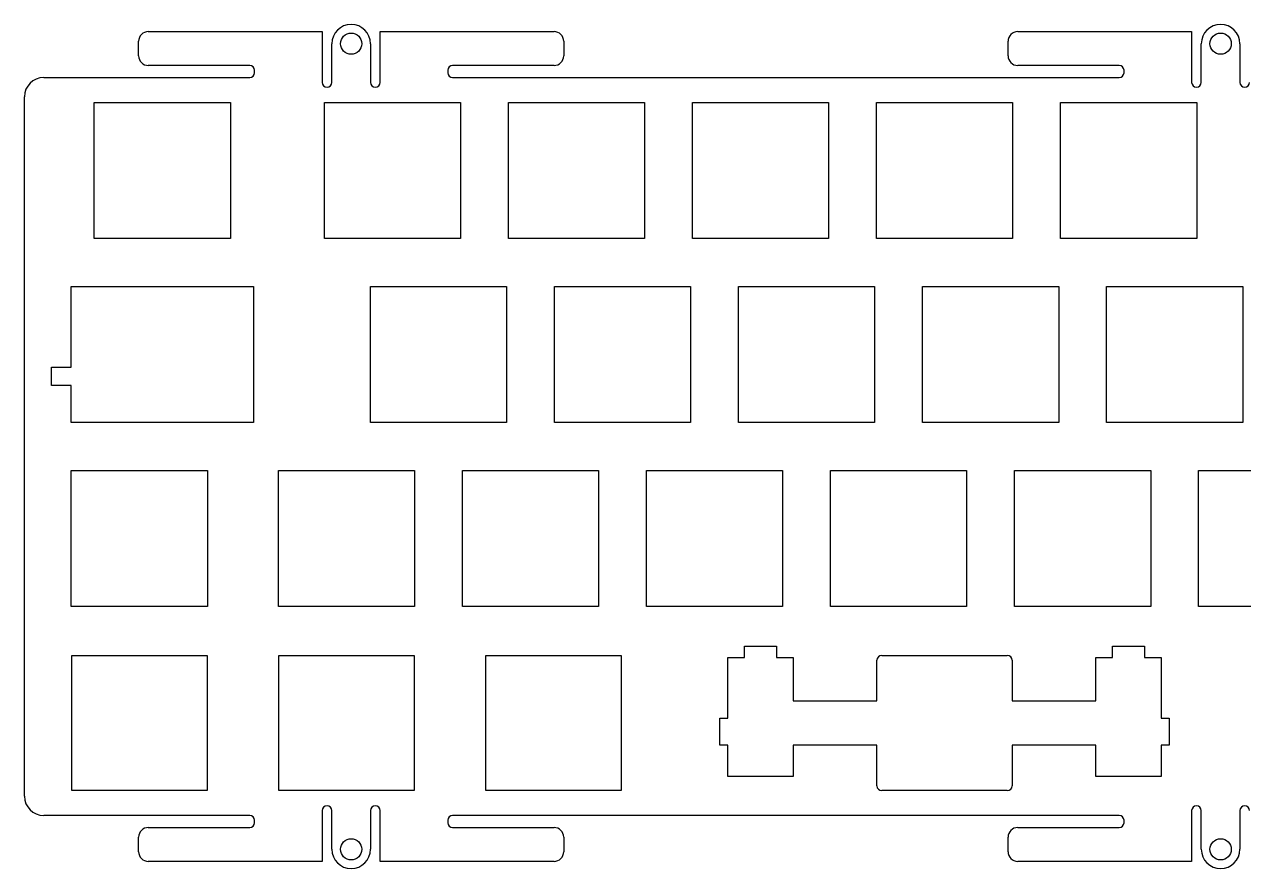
# Model space of a CAD drawing. Header units: millimetres. Extents: x 39 to 286, y -35 to 52.
# Drawn here: x 38.7 to 164.9, y -35.4 to 52 of the extents above; entities that cross this region are included whole.
import ezdxf

# ---------------------------------------------------------------- set-up
doc = ezdxf.new("R2010")
doc.units = ezdxf.units.MM
for name, color, linetype in [('Shape10276', 7, 'CONTINUOUS'), ('Shape10277', 7, 'CONTINUOUS'), ('Shape10278', 7, 'CONTINUOUS'), ('Shape10279', 7, 'CONTINUOUS'), ('Shape10280', 7, 'CONTINUOUS'), ('Shape10281', 7, 'CONTINUOUS'), ('Shape10282', 7, 'CONTINUOUS'), ('Shape10283', 7, 'CONTINUOUS'), ('Shape10284', 7, 'CONTINUOUS'), ('Shape10285', 7, 'CONTINUOUS'), ('Shape10286', 7, 'CONTINUOUS'), ('Shape10287', 7, 'CONTINUOUS'), ('Shape10288', 7, 'CONTINUOUS'), ('Shape10289', 7, 'CONTINUOUS'), ('Shape10290', 7, 'CONTINUOUS'), ('Shape10291', 7, 'CONTINUOUS'), ('Shape10292', 7, 'CONTINUOUS'), ('Shape10293', 7, 'CONTINUOUS'), ('Shape10294', 7, 'CONTINUOUS'), ('Shape10295', 7, 'CONTINUOUS'), ('Shape10296', 7, 'CONTINUOUS'), ('Shape10297', 7, 'CONTINUOUS'), ('Shape10298', 7, 'CONTINUOUS'), ('Shape10299', 7, 'CONTINUOUS'), ('Shape10300', 7, 'CONTINUOUS'), ('Shape10301', 7, 'CONTINUOUS'), ('Shape10302', 7, 'CONTINUOUS'), ('Shape10303', 7, 'CONTINUOUS'), ('Shape10304', 7, 'CONTINUOUS'), ('Shape10305', 7, 'CONTINUOUS'), ('Shape10306', 7, 'CONTINUOUS'), ('Shape10307', 7, 'CONTINUOUS'), ('Shape10308', 7, 'CONTINUOUS'), ('Shape10309', 7, 'CONTINUOUS'), ('Shape10310', 7, 'CONTINUOUS'), ('Shape10311', 7, 'CONTINUOUS'), ('Shape10312', 7, 'CONTINUOUS'), ('Shape10313', 7, 'CONTINUOUS'), ('Shape10314', 7, 'CONTINUOUS'), ('Shape10315', 7, 'CONTINUOUS'), ('Shape10695', 7, 'CONTINUOUS'), ('Shape10696', 7, 'CONTINUOUS'), ('Shape10697', 7, 'CONTINUOUS'), ('Shape10698', 7, 'CONTINUOUS'), ('Shape10699', 7, 'CONTINUOUS'), ('Shape10700', 7, 'CONTINUOUS'), ('Shape10701', 7, 'CONTINUOUS'), ('Shape10702', 7, 'CONTINUOUS'), ('Shape8160', 7, 'CONTINUOUS'), ('Shape8161', 7, 'CONTINUOUS'), ('Shape8162', 7, 'CONTINUOUS'), ('Shape8163', 7, 'CONTINUOUS'), ('Shape8164', 7, 'CONTINUOUS'), ('Shape8165', 7, 'CONTINUOUS'), ('Shape8166', 7, 'CONTINUOUS'), ('Shape8167', 7, 'CONTINUOUS'), ('Shape8168', 7, 'CONTINUOUS'), ('Shape8169', 7, 'CONTINUOUS'), ('Shape8170', 7, 'CONTINUOUS'), ('Shape8171', 7, 'CONTINUOUS'), ('Shape8196', 7, 'CONTINUOUS'), ('Shape8197', 7, 'CONTINUOUS'), ('Shape8198', 7, 'CONTINUOUS'), ('Shape8199', 7, 'CONTINUOUS'), ('Shape8200', 7, 'CONTINUOUS'), ('Shape8201', 7, 'CONTINUOUS'), ('Shape8202', 7, 'CONTINUOUS'), ('Shape8203', 7, 'CONTINUOUS'), ('Shape8224', 7, 'CONTINUOUS'), ('Shape8225', 7, 'CONTINUOUS'), ('Shape8226', 7, 'CONTINUOUS'), ('Shape8227', 7, 'CONTINUOUS'), ('Shape8228', 7, 'CONTINUOUS'), ('Shape8229', 7, 'CONTINUOUS'), ('Shape8230', 7, 'CONTINUOUS'), ('Shape8231', 7, 'CONTINUOUS'), ('Shape8232', 7, 'CONTINUOUS'), ('Shape8233', 7, 'CONTINUOUS'), ('Shape8234', 7, 'CONTINUOUS'), ('Shape8235', 7, 'CONTINUOUS'), ('Shape8236', 7, 'CONTINUOUS'), ('Shape8237', 7, 'CONTINUOUS'), ('Shape8238', 7, 'CONTINUOUS'), ('Shape8239', 7, 'CONTINUOUS'), ('Shape8240', 7, 'CONTINUOUS'), ('Shape8241', 7, 'CONTINUOUS'), ('Shape8242', 7, 'CONTINUOUS'), ('Shape8243', 7, 'CONTINUOUS'), ('Shape8244', 7, 'CONTINUOUS'), ('Shape8245', 7, 'CONTINUOUS'), ('Shape8246', 7, 'CONTINUOUS'), ('Shape8247', 7, 'CONTINUOUS'), ('Shape8248', 7, 'CONTINUOUS'), ('Shape8249', 7, 'CONTINUOUS'), ('Shape8250', 7, 'CONTINUOUS'), ('Shape8251', 7, 'CONTINUOUS'), ('Shape8252', 7, 'CONTINUOUS'), ('Shape8253', 7, 'CONTINUOUS'), ('Shape8254', 7, 'CONTINUOUS'), ('Shape8255', 7, 'CONTINUOUS'), ('Shape8256', 7, 'CONTINUOUS'), ('Shape8257', 7, 'CONTINUOUS'), ('Shape8258', 7, 'CONTINUOUS'), ('Shape8259', 7, 'CONTINUOUS'), ('Shape8260', 7, 'CONTINUOUS'), ('Shape8261', 7, 'CONTINUOUS'), ('Shape8262', 7, 'CONTINUOUS'), ('Shape8263', 7, 'CONTINUOUS'), ('Shape8284', 7, 'CONTINUOUS'), ('Shape8285', 7, 'CONTINUOUS'), ('Shape8286', 7, 'CONTINUOUS'), ('Shape8287', 7, 'CONTINUOUS'), ('Shape8288', 7, 'CONTINUOUS'), ('Shape8289', 7, 'CONTINUOUS'), ('Shape8290', 7, 'CONTINUOUS'), ('Shape8291', 7, 'CONTINUOUS'), ('Shape8292', 7, 'CONTINUOUS'), ('Shape8293', 7, 'CONTINUOUS'), ('Shape8294', 7, 'CONTINUOUS'), ('Shape8295', 7, 'CONTINUOUS'), ('Shape8296', 7, 'CONTINUOUS'), ('Shape8297', 7, 'CONTINUOUS'), ('Shape8298', 7, 'CONTINUOUS'), ('Shape8299', 7, 'CONTINUOUS'), ('Shape8300', 7, 'CONTINUOUS'), ('Shape8302', 7, 'CONTINUOUS'), ('Shape8303', 7, 'CONTINUOUS'), ('Shape8324', 7, 'CONTINUOUS'), ('Shape8325', 7, 'CONTINUOUS'), ('Shape8326', 7, 'CONTINUOUS'), ('Shape8327', 7, 'CONTINUOUS'), ('Shape9771', 7, 'CONTINUOUS'), ('Shape9772', 7, 'CONTINUOUS'), ('Shape9773', 7, 'CONTINUOUS'), ('Shape9774', 7, 'CONTINUOUS'), ('Shape9775', 7, 'CONTINUOUS'), ('Shape9776', 7, 'CONTINUOUS'), ('Shape9777', 7, 'CONTINUOUS'), ('Shape9778', 7, 'CONTINUOUS'), ('Shape9779', 7, 'CONTINUOUS'), ('Shape9780', 7, 'CONTINUOUS'), ('Shape9781', 7, 'CONTINUOUS'), ('Shape9782', 7, 'CONTINUOUS'), ('Shape9783', 7, 'CONTINUOUS'), ('Shape9784', 7, 'CONTINUOUS'), ('Shape9785', 7, 'CONTINUOUS'), ('Shape9786', 7, 'CONTINUOUS'), ('Shape9787', 7, 'CONTINUOUS'), ('Shape9788', 7, 'CONTINUOUS'), ('Shape9789', 7, 'CONTINUOUS'), ('Shape9790', 7, 'CONTINUOUS'), ('Shape9791', 7, 'CONTINUOUS'), ('Shape9792', 7, 'CONTINUOUS'), ('Shape9793', 7, 'CONTINUOUS'), ('Shape9794', 7, 'CONTINUOUS'), ('Shape9795', 7, 'CONTINUOUS'), ('Shape9796', 7, 'CONTINUOUS'), ('Shape9797', 7, 'CONTINUOUS'), ('Shape9798', 7, 'CONTINUOUS'), ('Shape9799', 7, 'CONTINUOUS'), ('Shape9800', 7, 'CONTINUOUS'), ('Shape9801', 7, 'CONTINUOUS'), ('Shape9802', 7, 'CONTINUOUS'), ('Shape9803', 7, 'CONTINUOUS'), ('Shape9804', 7, 'CONTINUOUS'), ('Shape9805', 7, 'CONTINUOUS'), ('Shape9806', 7, 'CONTINUOUS'), ('Shape9807', 7, 'CONTINUOUS'), ('Shape9808', 7, 'CONTINUOUS'), ('Shape9809', 7, 'CONTINUOUS'), ('Shape9810', 7, 'CONTINUOUS'), ('Shape9811', 7, 'CONTINUOUS'), ('Shape9812', 7, 'CONTINUOUS'), ('Shape9813', 7, 'CONTINUOUS'), ('Shape9814', 7, 'CONTINUOUS'), ('Shape9815', 7, 'CONTINUOUS'), ('Shape9816', 7, 'CONTINUOUS'), ('Shape9817', 7, 'CONTINUOUS'), ('Shape9818', 7, 'CONTINUOUS'), ('Shape9819', 7, 'CONTINUOUS'), ('Shape9820', 7, 'CONTINUOUS'), ('Shape9821', 7, 'CONTINUOUS'), ('Shape9822', 7, 'CONTINUOUS'), ('Shape9823', 7, 'CONTINUOUS'), ('Shape9824', 7, 'CONTINUOUS'), ('Shape9825', 7, 'CONTINUOUS'), ('Shape9826', 7, 'CONTINUOUS'), ('Shape9827', 7, 'CONTINUOUS'), ('Shape9828', 7, 'CONTINUOUS'), ('Shape9829', 7, 'CONTINUOUS'), ('Shape9830', 7, 'CONTINUOUS'), ('Shape9831', 7, 'CONTINUOUS'), ('Shape9832', 7, 'CONTINUOUS'), ('Shape9833', 7, 'CONTINUOUS'), ('Shape9834', 7, 'CONTINUOUS'), ('Shape9835', 7, 'CONTINUOUS'), ('Shape9836', 7, 'CONTINUOUS'), ('Shape9837', 7, 'CONTINUOUS'), ('Shape9838', 7, 'CONTINUOUS'), ('Shape9839', 7, 'CONTINUOUS'), ('Shape9840', 7, 'CONTINUOUS'), ('Shape9841', 7, 'CONTINUOUS'), ('Shape9842', 7, 'CONTINUOUS'), ('Shape9843', 7, 'CONTINUOUS'), ('Shape9844', 7, 'CONTINUOUS'), ('Shape9845', 7, 'CONTINUOUS'), ('Shape9846', 7, 'CONTINUOUS'), ('Shape9847', 7, 'CONTINUOUS'), ('Shape9848', 7, 'CONTINUOUS'), ('Shape9849', 7, 'CONTINUOUS'), ('Shape9850', 7, 'CONTINUOUS'), ('Shape9851', 7, 'CONTINUOUS'), ('Shape9857', 7, 'CONTINUOUS'), ('Shape9858', 7, 'CONTINUOUS'), ('Shape9860', 7, 'CONTINUOUS'), ('Shape9861', 7, 'CONTINUOUS')]:
    doc.layers.add(name, color=color, linetype=linetype)

msp = doc.modelspace()

# ---------------------------------------------------------------- linework, layer by layer
at = {"layer": 'Shape10276'}
msp.add_line((126.914, -26.8558), (126.914, -22.6554), dxfattribs=at)
at = {"layer": 'Shape10277'}
msp.add_line((126.914, -22.6554), (118.239, -22.6554), dxfattribs=at)
at = {"layer": 'Shape10278'}
msp.add_line((118.239, -22.6554), (118.239, -25.8856), dxfattribs=at)
at = {"layer": 'Shape10279'}
msp.add_line((118.239, -25.8856), (111.488, -25.8856), dxfattribs=at)
at = {"layer": 'Shape10280'}
msp.add_line((111.488, -25.8856), (111.488, -22.6554), dxfattribs=at)
at = {"layer": 'Shape10281'}
msp.add_line((111.488, -22.6554), (110.664, -22.6554), dxfattribs=at)
at = {"layer": 'Shape10282'}
msp.add_line((110.664, -22.6554), (110.664, -19.8566), dxfattribs=at)
at = {"layer": 'Shape10283'}
msp.add_line((110.664, -19.8566), (111.488, -19.8566), dxfattribs=at)
at = {"layer": 'Shape10284'}
msp.add_line((111.488, -19.8566), (111.488, -13.5866), dxfattribs=at)
at = {"layer": 'Shape10285'}
msp.add_line((111.488, -13.5866), (113.214, -13.5866), dxfattribs=at)
at = {"layer": 'Shape10286'}
msp.add_line((113.214, -13.5866), (113.214, -12.3863), dxfattribs=at)
at = {"layer": 'Shape10287'}
msp.add_line((113.214, -12.3863), (116.514, -12.3863), dxfattribs=at)
at = {"layer": 'Shape10288'}
msp.add_line((116.514, -12.3863), (116.514, -13.5866), dxfattribs=at)
at = {"layer": 'Shape10289'}
msp.add_line((116.514, -13.5866), (118.239, -13.5866), dxfattribs=at)
at = {"layer": 'Shape10290'}
msp.add_line((118.239, -13.5866), (118.239, -18.0555), dxfattribs=at)
at = {"layer": 'Shape10291'}
msp.add_line((118.239, -18.0555), (126.914, -18.0555), dxfattribs=at)
at = {"layer": 'Shape10292'}
msp.add_line((126.914, -18.0555), (126.914, -13.8564), dxfattribs=at)
at = {"layer": 'Shape10293'}
msp.add_line((127.414, -13.3564), (140.413, -13.3564), dxfattribs=at)
at = {"layer": 'Shape10294'}
msp.add_arc((127.414, -13.8564), 0.5, 90, 180, dxfattribs=at)
at = {"layer": 'Shape10295'}
msp.add_arc((140.413, -13.8564), 0.5, 0, 90, dxfattribs=at)
at = {"layer": 'Shape10296'}
msp.add_line((140.913, -13.8564), (140.913, -18.0555), dxfattribs=at)
at = {"layer": 'Shape10297'}
msp.add_line((140.913, -18.0555), (149.588, -18.0555), dxfattribs=at)
at = {"layer": 'Shape10298'}
msp.add_line((149.588, -18.0555), (149.588, -13.5866), dxfattribs=at)
at = {"layer": 'Shape10299'}
msp.add_line((149.588, -13.5866), (151.313, -13.5866), dxfattribs=at)
at = {"layer": 'Shape10300'}
msp.add_line((151.313, -13.5866), (151.313, -12.3863), dxfattribs=at)
at = {"layer": 'Shape10301'}
msp.add_line((151.313, -12.3863), (154.613, -12.3863), dxfattribs=at)
at = {"layer": 'Shape10302'}
msp.add_line((154.613, -12.3863), (154.613, -13.5866), dxfattribs=at)
at = {"layer": 'Shape10303'}
msp.add_line((154.613, -13.5866), (156.339, -13.5866), dxfattribs=at)
at = {"layer": 'Shape10304'}
msp.add_line((156.339, -13.5866), (156.339, -19.8566), dxfattribs=at)
at = {"layer": 'Shape10305'}
msp.add_line((156.339, -19.8566), (157.163, -19.8566), dxfattribs=at)
at = {"layer": 'Shape10306'}
msp.add_line((157.163, -19.8566), (157.163, -22.6554), dxfattribs=at)
at = {"layer": 'Shape10307'}
msp.add_line((157.163, -22.6554), (156.339, -22.6554), dxfattribs=at)
at = {"layer": 'Shape10308'}
msp.add_line((156.339, -22.6554), (156.339, -25.8856), dxfattribs=at)
at = {"layer": 'Shape10309'}
msp.add_line((156.339, -25.8856), (149.588, -25.8856), dxfattribs=at)
at = {"layer": 'Shape10310'}
msp.add_line((149.588, -25.8856), (149.588, -22.6554), dxfattribs=at)
at = {"layer": 'Shape10311'}
msp.add_line((149.588, -22.6554), (140.913, -22.6554), dxfattribs=at)
at = {"layer": 'Shape10312'}
msp.add_line((140.913, -22.6554), (140.913, -26.8558), dxfattribs=at)
at = {"layer": 'Shape10313'}
msp.add_arc((140.413, -26.8558), 0.5, -90, 0, dxfattribs=at)
at = {"layer": 'Shape10314'}
msp.add_line((140.413, -27.3558), (127.414, -27.3558), dxfattribs=at)
at = {"layer": 'Shape10315'}
msp.add_arc((127.414, -26.8558), 0.5, 180, -90, dxfattribs=at)
at = {"layer": 'Shape10695'}
msp.add_line((64.9525, -8.3055), (64.9525, 5.7945), dxfattribs=at)
at = {"layer": 'Shape10696'}
msp.add_line((64.9525, 5.7945), (79.0525, 5.7945), dxfattribs=at)
at = {"layer": 'Shape10697'}
msp.add_line((79.0525, 5.7945), (79.0525, -8.3055), dxfattribs=at)
at = {"layer": 'Shape10698'}
msp.add_line((79.0525, -8.3055), (64.9525, -8.3055), dxfattribs=at)
at = {"layer": 'Shape10699'}
msp.add_line((43.5213, -8.3055), (43.5213, 5.7945), dxfattribs=at)
at = {"layer": 'Shape10700'}
msp.add_line((43.5213, 5.7945), (57.6213, 5.7945), dxfattribs=at)
at = {"layer": 'Shape10701'}
msp.add_line((57.6213, 5.7945), (57.6213, -8.3055), dxfattribs=at)
at = {"layer": 'Shape10702'}
msp.add_line((57.6213, -8.3055), (43.5213, -8.3055), dxfattribs=at)
at = {"layer": 'Shape8160'}
msp.add_line((100.433, -13.3555), (100.433, -27.3555), dxfattribs=at)
at = {"layer": 'Shape8161'}
msp.add_line((100.433, -27.3555), (86.4325, -27.3555), dxfattribs=at)
at = {"layer": 'Shape8162'}
msp.add_line((86.4325, -27.3555), (86.4325, -13.3555), dxfattribs=at)
at = {"layer": 'Shape8163'}
msp.add_line((86.4325, -13.3555), (100.433, -13.3555), dxfattribs=at)
at = {"layer": 'Shape8164'}
msp.add_line((79.0013, -13.3555), (79.0013, -27.3555), dxfattribs=at)
at = {"layer": 'Shape8165'}
msp.add_line((79.0013, -27.3555), (65.0013, -27.3555), dxfattribs=at)
at = {"layer": 'Shape8166'}
msp.add_line((65.0013, -27.3555), (65.0013, -13.3555), dxfattribs=at)
at = {"layer": 'Shape8167'}
msp.add_line((65.0013, -13.3555), (79.0013, -13.3555), dxfattribs=at)
at = {"layer": 'Shape8168'}
msp.add_line((43.57, -13.3555), (57.57, -13.3555), dxfattribs=at)
at = {"layer": 'Shape8169'}
msp.add_line((57.57, -13.3555), (57.57, -27.3555), dxfattribs=at)
at = {"layer": 'Shape8170'}
msp.add_line((57.57, -27.3555), (43.57, -27.3555), dxfattribs=at)
at = {"layer": 'Shape8171'}
msp.add_line((43.57, -27.3555), (43.57, -13.3555), dxfattribs=at)
at = {"layer": 'Shape8196'}
msp.add_line((43.5212, 16.4763), (43.5212, 24.8445), dxfattribs=at)
at = {"layer": 'Shape8197'}
msp.add_line((43.5212, 24.8445), (62.3838, 24.8445), dxfattribs=at)
at = {"layer": 'Shape8198'}
msp.add_line((62.3838, 24.8445), (62.3838, 10.7445), dxfattribs=at)
at = {"layer": 'Shape8199'}
msp.add_line((62.3838, 10.7445), (43.5212, 10.7445), dxfattribs=at)
at = {"layer": 'Shape8200'}
msp.add_line((43.5212, 10.7445), (43.5212, 14.5763), dxfattribs=at)
at = {"layer": 'Shape8201'}
msp.add_line((43.5212, 14.5763), (41.4829, 14.5763), dxfattribs=at)
at = {"layer": 'Shape8202'}
msp.add_line((41.4829, 14.5763), (41.4829, 16.4763), dxfattribs=at)
at = {"layer": 'Shape8203'}
msp.add_line((41.4829, 16.4763), (43.5212, 16.4763), dxfattribs=at)
at = {"layer": 'Shape8224'}
msp.add_line((150.677, 10.7445), (150.677, 24.8445), dxfattribs=at)
at = {"layer": 'Shape8225'}
msp.add_line((150.677, 24.8445), (164.778, 24.8445), dxfattribs=at)
at = {"layer": 'Shape8226'}
msp.add_line((164.778, 24.8445), (164.778, 10.7445), dxfattribs=at)
at = {"layer": 'Shape8227'}
msp.add_line((164.778, 10.7445), (150.677, 10.7445), dxfattribs=at)
at = {"layer": 'Shape8228'}
msp.add_line((131.627, 24.8445), (145.727, 24.8445), dxfattribs=at)
at = {"layer": 'Shape8229'}
msp.add_line((145.727, 24.8445), (145.727, 10.7445), dxfattribs=at)
at = {"layer": 'Shape8230'}
msp.add_line((145.727, 10.7445), (131.627, 10.7445), dxfattribs=at)
at = {"layer": 'Shape8231'}
msp.add_line((131.627, 10.7445), (131.627, 24.8445), dxfattribs=at)
at = {"layer": 'Shape8232'}
msp.add_line((112.578, 10.7445), (112.578, 24.8445), dxfattribs=at)
at = {"layer": 'Shape8233'}
msp.add_line((112.578, 24.8445), (126.677, 24.8445), dxfattribs=at)
at = {"layer": 'Shape8234'}
msp.add_line((126.677, 24.8445), (126.677, 10.7445), dxfattribs=at)
at = {"layer": 'Shape8235'}
msp.add_line((126.677, 10.7445), (112.578, 10.7445), dxfattribs=at)
at = {"layer": 'Shape8236'}
msp.add_line((93.5275, 10.7445), (93.5275, 24.8445), dxfattribs=at)
at = {"layer": 'Shape8237'}
msp.add_line((93.5275, 24.8445), (107.628, 24.8445), dxfattribs=at)
at = {"layer": 'Shape8238'}
msp.add_line((107.628, 24.8445), (107.628, 10.7445), dxfattribs=at)
at = {"layer": 'Shape8239'}
msp.add_line((107.628, 10.7445), (93.5275, 10.7445), dxfattribs=at)
at = {"layer": 'Shape8240'}
msp.add_line((74.4775, 10.7445), (74.4775, 24.8445), dxfattribs=at)
at = {"layer": 'Shape8241'}
msp.add_line((74.4775, 24.8445), (88.5775, 24.8445), dxfattribs=at)
at = {"layer": 'Shape8242'}
msp.add_line((88.5775, 24.8445), (88.5775, 10.7445), dxfattribs=at)
at = {"layer": 'Shape8243'}
msp.add_line((88.5775, 10.7445), (74.4775, 10.7445), dxfattribs=at)
at = {"layer": 'Shape8244'}
msp.add_line((45.9025, 43.8945), (60.0025, 43.8945), dxfattribs=at)
at = {"layer": 'Shape8245'}
msp.add_line((60.0025, 43.8945), (60.0025, 29.7945), dxfattribs=at)
at = {"layer": 'Shape8246'}
msp.add_line((60.0025, 29.7945), (45.9025, 29.7945), dxfattribs=at)
at = {"layer": 'Shape8247'}
msp.add_line((45.9025, 29.7945), (45.9025, 43.8945), dxfattribs=at)
at = {"layer": 'Shape8248'}
msp.add_line((69.715, 43.8945), (83.815, 43.8945), dxfattribs=at)
at = {"layer": 'Shape8249'}
msp.add_line((83.815, 43.8945), (83.815, 29.7945), dxfattribs=at)
at = {"layer": 'Shape8250'}
msp.add_line((83.815, 29.7945), (69.715, 29.7945), dxfattribs=at)
at = {"layer": 'Shape8251'}
msp.add_line((69.715, 29.7945), (69.715, 43.8945), dxfattribs=at)
at = {"layer": 'Shape8252'}
msp.add_line((88.765, 43.8945), (102.865, 43.8945), dxfattribs=at)
at = {"layer": 'Shape8253'}
msp.add_line((102.865, 43.8945), (102.865, 29.7945), dxfattribs=at)
at = {"layer": 'Shape8254'}
msp.add_line((102.865, 29.7945), (88.765, 29.7945), dxfattribs=at)
at = {"layer": 'Shape8255'}
msp.add_line((88.765, 29.7945), (88.765, 43.8945), dxfattribs=at)
at = {"layer": 'Shape8256'}
msp.add_line((126.865, 43.8945), (140.965, 43.8945), dxfattribs=at)
at = {"layer": 'Shape8257'}
msp.add_line((140.965, 43.8945), (140.965, 29.7945), dxfattribs=at)
at = {"layer": 'Shape8258'}
msp.add_line((140.965, 29.7945), (126.865, 29.7945), dxfattribs=at)
at = {"layer": 'Shape8259'}
msp.add_line((126.865, 29.7945), (126.865, 43.8945), dxfattribs=at)
at = {"layer": 'Shape8260'}
msp.add_line((145.915, 43.8945), (160.015, 43.8945), dxfattribs=at)
at = {"layer": 'Shape8261'}
msp.add_line((160.015, 43.8945), (160.015, 29.7945), dxfattribs=at)
at = {"layer": 'Shape8262'}
msp.add_line((160.015, 29.7945), (145.915, 29.7945), dxfattribs=at)
at = {"layer": 'Shape8263'}
msp.add_line((145.915, 29.7945), (145.915, 43.8945), dxfattribs=at)
at = {"layer": 'Shape8284'}
msp.add_line((84.0025, 5.7945), (98.1025, 5.7945), dxfattribs=at)
at = {"layer": 'Shape8285'}
msp.add_line((98.1025, 5.7945), (98.1025, -8.3055), dxfattribs=at)
at = {"layer": 'Shape8286'}
msp.add_line((98.1025, -8.3055), (84.0025, -8.3055), dxfattribs=at)
at = {"layer": 'Shape8287'}
msp.add_line((84.0025, -8.3055), (84.0025, 5.7945), dxfattribs=at)
at = {"layer": 'Shape8288'}
msp.add_line((103.053, 5.7945), (117.153, 5.7945), dxfattribs=at)
at = {"layer": 'Shape8289'}
msp.add_line((117.153, 5.7945), (117.153, -8.3055), dxfattribs=at)
at = {"layer": 'Shape8290'}
msp.add_line((117.153, -8.3055), (103.053, -8.3055), dxfattribs=at)
at = {"layer": 'Shape8291'}
msp.add_line((103.053, -8.3055), (103.053, 5.7945), dxfattribs=at)
at = {"layer": 'Shape8292'}
msp.add_line((122.102, 5.7945), (136.202, 5.7945), dxfattribs=at)
at = {"layer": 'Shape8293'}
msp.add_line((136.202, 5.7945), (136.202, -8.3055), dxfattribs=at)
at = {"layer": 'Shape8294'}
msp.add_line((136.202, -8.3055), (122.102, -8.3055), dxfattribs=at)
at = {"layer": 'Shape8295'}
msp.add_line((122.102, -8.3055), (122.102, 5.7945), dxfattribs=at)
at = {"layer": 'Shape8296'}
msp.add_line((141.152, 5.7945), (155.252, 5.7945), dxfattribs=at)
at = {"layer": 'Shape8297'}
msp.add_line((155.252, 5.7945), (155.252, -8.3055), dxfattribs=at)
at = {"layer": 'Shape8298'}
msp.add_line((155.252, -8.3055), (141.152, -8.3055), dxfattribs=at)
at = {"layer": 'Shape8299'}
msp.add_line((141.152, -8.3055), (141.152, 5.7945), dxfattribs=at)
at = {"layer": 'Shape8300'}
msp.add_line((160.202, 5.7945), (174.302, 5.7945), dxfattribs=at)
at = {"layer": 'Shape8302'}
msp.add_line((174.302, -8.3055), (160.202, -8.3055), dxfattribs=at)
at = {"layer": 'Shape8303'}
msp.add_line((160.202, -8.3055), (160.202, 5.7945), dxfattribs=at)
at = {"layer": 'Shape8324'}
msp.add_line((107.815, 43.8945), (121.915, 43.8945), dxfattribs=at)
at = {"layer": 'Shape8325'}
msp.add_line((121.915, 43.8945), (121.915, 29.7945), dxfattribs=at)
at = {"layer": 'Shape8326'}
msp.add_line((121.915, 29.7945), (107.815, 29.7945), dxfattribs=at)
at = {"layer": 'Shape8327'}
msp.add_line((107.815, 29.7945), (107.815, 43.8945), dxfattribs=at)
at = {"layer": 'Shape9771'}
msp.add_arc((164.99, -29.4296), 0.5, 0, 180, dxfattribs=at)
at = {"layer": 'Shape9772'}
msp.add_line((164.49, -29.4296), (164.49, -33.4296), dxfattribs=at)
at = {"layer": 'Shape9773'}
msp.add_arc((162.49, -33.4296), 2, 180, 0, dxfattribs=at)
at = {"layer": 'Shape9774'}
msp.add_line((160.49, -33.4296), (160.49, -29.4296), dxfattribs=at)
at = {"layer": 'Shape9775'}
msp.add_arc((159.99, -29.4296), 0.5, 0, 180, dxfattribs=at)
at = {"layer": 'Shape9776'}
msp.add_line((159.49, -29.4296), (159.49, -34.6796), dxfattribs=at)
at = {"layer": 'Shape9777'}
msp.add_line((159.49, -34.6796), (141.49, -34.6796), dxfattribs=at)
at = {"layer": 'Shape9778'}
msp.add_arc((141.49, -33.6796), 1, 180, -90, dxfattribs=at)
at = {"layer": 'Shape9779'}
msp.add_line((140.49, -33.6796), (140.49, -32.1796), dxfattribs=at)
at = {"layer": 'Shape9780'}
msp.add_arc((141.49, -32.1796), 1, 90, 180, dxfattribs=at)
at = {"layer": 'Shape9781'}
msp.add_line((141.49, -31.1796), (151.99, -31.1796), dxfattribs=at)
at = {"layer": 'Shape9782'}
msp.add_arc((151.99, -30.6796), 0.5, -90, 0, dxfattribs=at)
at = {"layer": 'Shape9783'}
msp.add_line((152.49, -30.6796), (152.49, -30.4305), dxfattribs=at)
at = {"layer": 'Shape9784'}
msp.add_arc((151.99, -30.4305), 0.5, 0, 90, dxfattribs=at)
at = {"layer": 'Shape9785'}
msp.add_line((151.99, -29.9305), (82.99, -29.9305), dxfattribs=at)
at = {"layer": 'Shape9786'}
msp.add_arc((82.99, -30.4305), 0.5, 90, 180, dxfattribs=at)
at = {"layer": 'Shape9787'}
msp.add_line((82.49, -30.4305), (82.49, -30.6796), dxfattribs=at)
at = {"layer": 'Shape9788'}
msp.add_arc((82.99, -30.6796), 0.5, 180, -90, dxfattribs=at)
at = {"layer": 'Shape9789'}
msp.add_line((82.99, -31.1796), (93.49, -31.1796), dxfattribs=at)
at = {"layer": 'Shape9790'}
msp.add_arc((93.49, -32.1796), 1, 0, 90, dxfattribs=at)
at = {"layer": 'Shape9791'}
msp.add_line((94.49, -32.1796), (94.49, -33.6796), dxfattribs=at)
at = {"layer": 'Shape9792'}
msp.add_arc((93.49, -33.6796), 1, -90, 0, dxfattribs=at)
at = {"layer": 'Shape9793'}
msp.add_line((93.49, -34.6796), (75.49, -34.6796), dxfattribs=at)
at = {"layer": 'Shape9794'}
msp.add_line((75.49, -34.6796), (75.49, -29.4296), dxfattribs=at)
at = {"layer": 'Shape9795'}
msp.add_arc((74.99, -29.4296), 0.5, 0, 180, dxfattribs=at)
at = {"layer": 'Shape9796'}
msp.add_line((74.49, -29.4296), (74.49, -33.4296), dxfattribs=at)
at = {"layer": 'Shape9797'}
msp.add_arc((72.49, -33.4296), 2, 180, 0, dxfattribs=at)
at = {"layer": 'Shape9798'}
msp.add_line((70.49, -33.4296), (70.49, -29.4296), dxfattribs=at)
at = {"layer": 'Shape9799'}
msp.add_arc((69.99, -29.4296), 0.5, 0, 180, dxfattribs=at)
at = {"layer": 'Shape9800'}
msp.add_line((69.49, -29.4296), (69.49, -34.6796), dxfattribs=at)
at = {"layer": 'Shape9801'}
msp.add_line((69.49, -34.6796), (51.49, -34.6796), dxfattribs=at)
at = {"layer": 'Shape9802'}
msp.add_arc((51.49, -33.6796), 1, 180, -90, dxfattribs=at)
at = {"layer": 'Shape9803'}
msp.add_line((50.49, -33.6796), (50.49, -32.1796), dxfattribs=at)
at = {"layer": 'Shape9804'}
msp.add_arc((51.49, -32.1796), 1, 90, 180, dxfattribs=at)
at = {"layer": 'Shape9805'}
msp.add_line((51.49, -31.1796), (61.99, -31.1796), dxfattribs=at)
at = {"layer": 'Shape9806'}
msp.add_arc((61.99, -30.6796), 0.5, -90, 0, dxfattribs=at)
at = {"layer": 'Shape9807'}
msp.add_line((62.49, -30.6796), (62.49, -30.4305), dxfattribs=at)
at = {"layer": 'Shape9808'}
msp.add_arc((61.99, -30.4305), 0.5, 0, 90, dxfattribs=at)
at = {"layer": 'Shape9809'}
msp.add_line((61.99, -29.9305), (40.665, -29.9305), dxfattribs=at)
at = {"layer": 'Shape9810'}
msp.add_arc((40.665, -27.9305), 2, 180, -90, dxfattribs=at)
at = {"layer": 'Shape9811'}
msp.add_line((38.665, -27.9305), (38.665, 44.4695), dxfattribs=at)
at = {"layer": 'Shape9812'}
msp.add_arc((40.665, 44.4695), 2, 90, 180, dxfattribs=at)
at = {"layer": 'Shape9813'}
msp.add_line((40.665, 46.4695), (61.99, 46.4695), dxfattribs=at)
at = {"layer": 'Shape9814'}
msp.add_arc((61.99, 46.9695), 0.5, -90, 0, dxfattribs=at)
at = {"layer": 'Shape9815'}
msp.add_line((62.49, 46.9695), (62.49, 47.2186), dxfattribs=at)
at = {"layer": 'Shape9816'}
msp.add_arc((61.99, 47.2186), 0.5, 0, 90, dxfattribs=at)
at = {"layer": 'Shape9817'}
msp.add_line((61.99, 47.7186), (51.49, 47.7186), dxfattribs=at)
at = {"layer": 'Shape9818'}
msp.add_arc((51.49, 48.7186), 1, 180, -90, dxfattribs=at)
at = {"layer": 'Shape9819'}
msp.add_line((50.49, 48.7186), (50.49, 50.2186), dxfattribs=at)
at = {"layer": 'Shape9820'}
msp.add_arc((51.49, 50.2186), 1, 90, 180, dxfattribs=at)
at = {"layer": 'Shape9821'}
msp.add_line((51.49, 51.2186), (69.49, 51.2186), dxfattribs=at)
at = {"layer": 'Shape9822'}
msp.add_line((69.49, 51.2186), (69.49, 45.9686), dxfattribs=at)
at = {"layer": 'Shape9823'}
msp.add_arc((69.99, 45.9686), 0.5, 180, 0, dxfattribs=at)
at = {"layer": 'Shape9824'}
msp.add_line((70.49, 45.9686), (70.49, 49.9686), dxfattribs=at)
at = {"layer": 'Shape9825'}
msp.add_arc((72.49, 49.9686), 2, 0, 180, dxfattribs=at)
at = {"layer": 'Shape9826'}
msp.add_line((74.49, 49.9686), (74.49, 45.9686), dxfattribs=at)
at = {"layer": 'Shape9827'}
msp.add_arc((74.99, 45.9686), 0.5, 180, 0, dxfattribs=at)
at = {"layer": 'Shape9828'}
msp.add_line((75.49, 45.9686), (75.49, 51.2186), dxfattribs=at)
at = {"layer": 'Shape9829'}
msp.add_line((75.49, 51.2186), (93.49, 51.2186), dxfattribs=at)
at = {"layer": 'Shape9830'}
msp.add_arc((93.49, 50.2186), 1, 0, 90, dxfattribs=at)
at = {"layer": 'Shape9831'}
msp.add_line((94.49, 50.2186), (94.49, 48.7186), dxfattribs=at)
at = {"layer": 'Shape9832'}
msp.add_arc((93.49, 48.7186), 1, -90, 0, dxfattribs=at)
at = {"layer": 'Shape9833'}
msp.add_line((93.49, 47.7186), (82.99, 47.7186), dxfattribs=at)
at = {"layer": 'Shape9834'}
msp.add_arc((82.99, 47.2186), 0.5, 90, 180, dxfattribs=at)
at = {"layer": 'Shape9835'}
msp.add_line((82.49, 47.2186), (82.49, 46.9695), dxfattribs=at)
at = {"layer": 'Shape9836'}
msp.add_arc((82.99, 46.9695), 0.5, 180, -90, dxfattribs=at)
at = {"layer": 'Shape9837'}
msp.add_line((82.99, 46.4695), (151.99, 46.4695), dxfattribs=at)
at = {"layer": 'Shape9838'}
msp.add_arc((151.99, 46.9695), 0.5, -90, 0, dxfattribs=at)
at = {"layer": 'Shape9839'}
msp.add_line((152.49, 46.9695), (152.49, 47.2186), dxfattribs=at)
at = {"layer": 'Shape9840'}
msp.add_arc((151.99, 47.2186), 0.5, 0, 90, dxfattribs=at)
at = {"layer": 'Shape9841'}
msp.add_line((151.99, 47.7186), (141.49, 47.7186), dxfattribs=at)
at = {"layer": 'Shape9842'}
msp.add_arc((141.49, 48.7186), 1, 180, -90, dxfattribs=at)
at = {"layer": 'Shape9843'}
msp.add_line((140.49, 48.7186), (140.49, 50.2186), dxfattribs=at)
at = {"layer": 'Shape9844'}
msp.add_arc((141.49, 50.2186), 1, 90, 180, dxfattribs=at)
at = {"layer": 'Shape9845'}
msp.add_line((141.49, 51.2186), (159.49, 51.2186), dxfattribs=at)
at = {"layer": 'Shape9846'}
msp.add_line((159.49, 51.2186), (159.49, 45.9686), dxfattribs=at)
at = {"layer": 'Shape9847'}
msp.add_arc((159.99, 45.9686), 0.5, 180, 0, dxfattribs=at)
at = {"layer": 'Shape9848'}
msp.add_line((160.49, 45.9686), (160.49, 49.9686), dxfattribs=at)
at = {"layer": 'Shape9849'}
msp.add_arc((162.49, 49.9686), 2, 0, 180, dxfattribs=at)
at = {"layer": 'Shape9850'}
msp.add_line((164.49, 49.9686), (164.49, 45.9686), dxfattribs=at)
at = {"layer": 'Shape9851'}
msp.add_arc((164.99, 45.9686), 0.5, 180, 0, dxfattribs=at)
at = {"layer": 'Shape9857'}
msp.add_circle((162.49, 49.9686), 1.1, dxfattribs=at)
at = {"layer": 'Shape9858'}
msp.add_circle((72.49, 49.9686), 1.1, dxfattribs=at)
at = {"layer": 'Shape9860'}
msp.add_circle((162.49, -33.4296), 1.1, dxfattribs=at)
at = {"layer": 'Shape9861'}
msp.add_circle((72.49, -33.4296), 1.1, dxfattribs=at)

doc.saveas('drawing.dxf')
